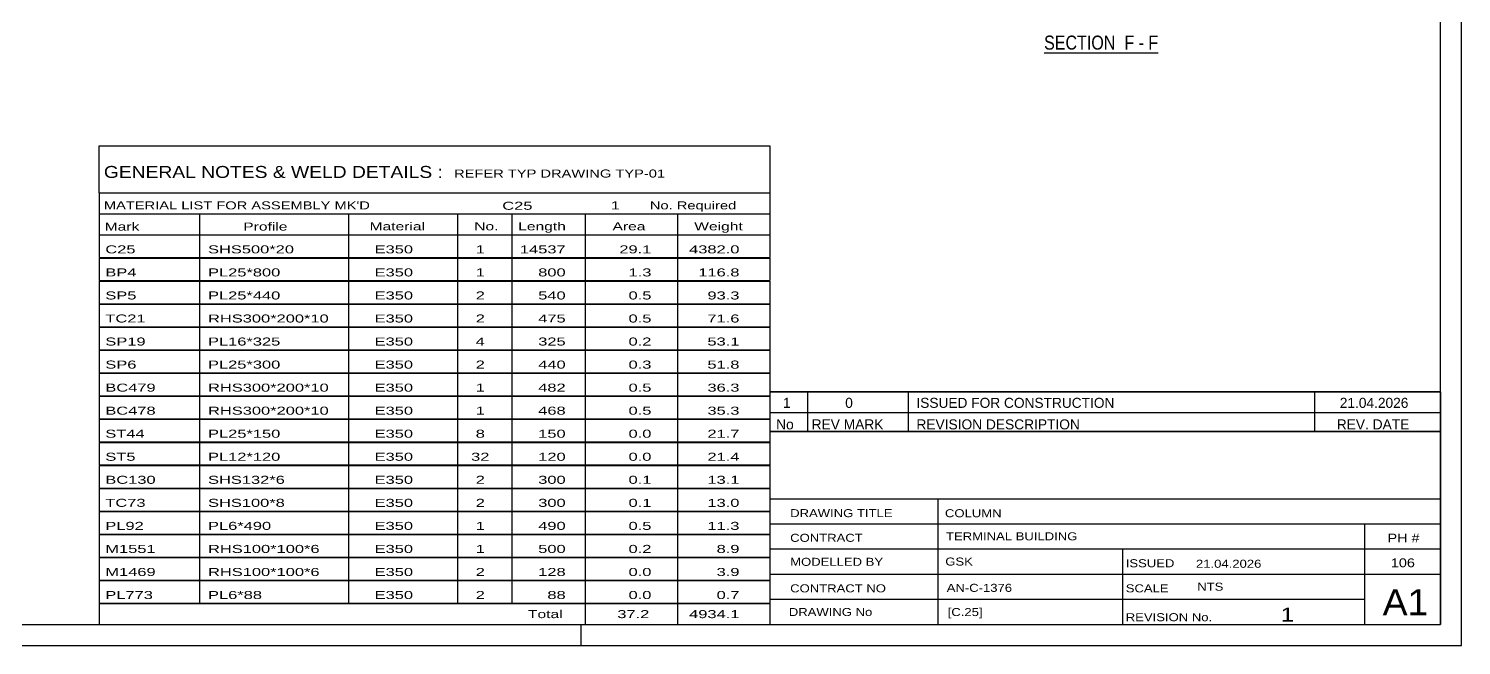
# Model space of a CAD drawing. Header units: millimetres. Extents: x -133 to 461, y -180 to 240.
# Drawn here: x 119.7 to 461.5, y -180.1 to -32.9 of the extents above; entities that cross this region are included whole.
import ezdxf

# ---------------------------------------------------------------- set-up
doc = ezdxf.new("R2010")
doc.units = ezdxf.units.MM
doc.styles.add('Arial Narrow', font='ARIALN.TTF', dxfattribs={"height": 0.2})

# ---------------------------------------------------------------- blocks, each defined once
blk = doc.blocks.new('Unknown-284877717-1134')
at = {"color": 5, "linetype": 'Continuous'}
for p, q in [((461.46, -180.07), (461.46, 239.93)), ((456.46, -175.07), (456.46, 234.93)), ((-127.54, -175.07), (456.46, -175.07)), ((251.46, -180.07), (251.46, -175.07)), ((-132.54, -180.07), (461.46, -180.07))]:
    blk.add_line(p, q, dxfattribs=at)
blk = doc.blocks.new('Unknown-284877717-15 - 1459')
at = {"color": 6, "linetype": 'Continuous'}
blk.add_line((361.92, -38.62), (389.13, -38.62), dxfattribs=at)
at = {"color": 0, "linetype": 'Continuous'}
blk.add_wipeout([(380.02, -37.87), (380.02, -34.37), (361.92, -34.37), (361.92, -37.87)], dxfattribs=at)
at = {"color": 7, "linetype": 'Continuous', "style": 'Arial Narrow'}
blk.add_text('SECTION ', height=3.34, dxfattribs=at).set_placement((361.92, -37.87))
at = {"color": 0, "linetype": 'Continuous'}
blk.add_wipeout([(383.42, -37.87), (383.42, -34.37), (381.07, -34.37), (381.07, -37.87)], dxfattribs=at)
blk.add_wipeout([(385.74, -37.87), (385.74, -34.37), (384.47, -34.37), (384.47, -37.87)], dxfattribs=at)
at = {"color": 7, "linetype": 'Continuous', "style": 'Arial Narrow'}
blk.add_text('F', height=3.34, dxfattribs=at).set_placement((381.07, -37.87))
at = {"color": 0, "linetype": 'Continuous'}
blk.add_wipeout([(389.13, -37.87), (389.13, -34.37), (386.79, -34.37), (386.79, -37.87)], dxfattribs=at)
at = {"color": 7, "linetype": 'Continuous', "style": 'Arial Narrow'}
for s, p in [('-', (384.47, -37.87)), ('F', (386.79, -37.87))]:
    blk.add_text(s, height=3.34, dxfattribs=at).set_placement(p)
blk = doc.blocks.new('Unknown-284877717-10880')
at = {"color": 7, "linetype": 'Continuous'}
for p, q in [((136.46, -60.82), (296.46, -60.82)), ((136.46, -72.07), (136.46, -60.82)), ((296.46, -60.82), (296.46, -72.07)), ((136.46, -72.07), (296.46, -72.07)), ((136.46, -72.07), (136.46, -77.07)), ((296.46, -72.07), (296.46, -77.07)), ((136.46, -77.07), (296.46, -77.07)), ((136.46, -77.07), (136.46, -82.07)), ((160.46, -77.07), (160.46, -82.07)), ((195.96, -77.07), (195.96, -82.07)), ((221.96, -77.07), (221.96, -82.07)), ((234.96, -77.07), (234.96, -82.07)), ((252.46, -77.07), (252.46, -82.07)), ((274.46, -77.07), (274.46, -82.07)), ((296.46, -77.07), (296.46, -82.07)), ((136.46, -82.07), (296.46, -82.07)), ((136.46, -82.12), (136.46, -87.52)), ((136.46, -82.12), (296.46, -82.12)), ((160.46, -82.07), (160.46, -87.57)), ((195.96, -82.07), (195.96, -87.57)), ((221.96, -82.07), (221.96, -87.57)), ((234.96, -82.07), (234.96, -87.57)), ((252.46, -82.07), (252.46, -87.57)), ((274.46, -82.07), (274.46, -87.57)), ((296.46, -82.12), (296.46, -87.52)), ((136.46, -87.52), (296.46, -87.52)), ((136.46, -87.62), (136.46, -93.02)), ((136.46, -87.62), (296.46, -87.62)), ((160.46, -87.57), (160.46, -93.07)), ((195.96, -87.57), (195.96, -93.07)), ((221.96, -87.57), (221.96, -93.07)), ((234.96, -87.57), (234.96, -93.07)), ((252.46, -87.57), (252.46, -93.07)), ((274.46, -87.57), (274.46, -93.07)), ((296.46, -87.62), (296.46, -93.02)), ((136.46, -93.02), (296.46, -93.02)), ((136.46, -93.12), (136.46, -98.52)), ((136.46, -93.12), (296.46, -93.12)), ((160.46, -93.07), (160.46, -98.57)), ((195.96, -93.07), (195.96, -98.57)), ((221.96, -93.07), (221.96, -98.57)), ((234.96, -93.07), (234.96, -98.57)), ((252.46, -93.07), (252.46, -98.57)), ((274.46, -93.07), (274.46, -98.57)), ((296.46, -93.12), (296.46, -98.52)), ((136.46, -98.52), (296.46, -98.52)), ((136.46, -98.62), (136.46, -104.02)), ((136.46, -98.62), (296.46, -98.62)), ((160.46, -98.57), (160.46, -104.07)), ((195.96, -98.57), (195.96, -104.07)), ((221.96, -98.57), (221.96, -104.07)), ((234.96, -98.57), (234.96, -104.07)), ((252.46, -98.57), (252.46, -104.07)), ((274.46, -98.57), (274.46, -104.07)), ((296.46, -98.62), (296.46, -104.02)), ((136.46, -104.02), (296.46, -104.02)), ((136.46, -104.12), (136.46, -109.52)), ((136.46, -104.12), (296.46, -104.12)), ((160.46, -104.07), (160.46, -109.57)), ((195.96, -104.07), (195.96, -109.57)), ((221.96, -104.07), (221.96, -109.57)), ((234.96, -104.07), (234.96, -109.57)), ((252.46, -104.07), (252.46, -109.57)), ((274.46, -104.07), (274.46, -109.57)), ((296.46, -104.12), (296.46, -109.52)), ((136.46, -109.52), (296.46, -109.52)), ((136.46, -109.62), (136.46, -115.02)), ((136.46, -109.62), (296.46, -109.62)), ((160.46, -109.57), (160.46, -115.07)), ((195.96, -109.57), (195.96, -115.07)), ((221.96, -109.57), (221.96, -115.07)), ((234.96, -109.57), (234.96, -115.07)), ((252.46, -109.57), (252.46, -115.07)), ((274.46, -109.57), (274.46, -115.07)), ((296.46, -109.62), (296.46, -115.02)), ((136.46, -115.02), (296.46, -115.02)), ((136.46, -115.12), (136.46, -120.52)), ((136.46, -115.12), (296.46, -115.12)), ((160.46, -115.07), (160.46, -120.57)), ((195.96, -115.07), (195.96, -120.57)), ((221.96, -115.07), (221.96, -120.57)), ((234.96, -115.07), (234.96, -120.57)), ((252.46, -115.07), (252.46, -120.57)), ((274.46, -115.07), (274.46, -120.57)), ((296.46, -115.12), (296.46, -120.52)), ((136.46, -120.52), (296.46, -120.52)), ((136.46, -120.62), (136.46, -126.02)), ((136.46, -120.62), (296.46, -120.62)), ((160.46, -120.57), (160.46, -126.07)), ((195.96, -120.57), (195.96, -126.07)), ((221.96, -120.57), (221.96, -126.07)), ((234.96, -120.57), (234.96, -126.07)), ((252.46, -120.57), (252.46, -126.07)), ((274.46, -120.57), (274.46, -126.07)), ((296.46, -120.62), (296.46, -126.02)), ((136.46, -126.02), (296.46, -126.02)), ((136.46, -126.12), (136.46, -131.52)), ((136.46, -126.12), (296.46, -126.12)), ((160.46, -126.07), (160.46, -131.57)), ((195.96, -126.07), (195.96, -131.57)), ((221.96, -126.07), (221.96, -131.57)), ((234.96, -126.07), (234.96, -131.57)), ((252.46, -126.07), (252.46, -131.57)), ((274.46, -126.07), (274.46, -131.57)), ((296.46, -126.12), (296.46, -131.52)), ((136.46, -131.52), (296.46, -131.52)), ((136.46, -131.62), (136.46, -137.02)), ((136.46, -131.62), (296.46, -131.62)), ((160.46, -131.57), (160.46, -137.07)), ((195.96, -131.57), (195.96, -137.07)), ((221.96, -131.57), (221.96, -137.07)), ((234.96, -131.57), (234.96, -137.07)), ((252.46, -131.57), (252.46, -137.07)), ((274.46, -131.57), (274.46, -137.07)), ((296.46, -131.62), (296.46, -137.02)), ((136.46, -137.02), (296.46, -137.02)), ((136.46, -137.12), (136.46, -142.52)), ((136.46, -137.12), (296.46, -137.12)), ((160.46, -137.07), (160.46, -142.57)), ((195.96, -137.07), (195.96, -142.57)), ((221.96, -137.07), (221.96, -142.57)), ((234.96, -137.07), (234.96, -142.57)), ((252.46, -137.07), (252.46, -142.57)), ((274.46, -137.07), (274.46, -142.57)), ((296.46, -137.12), (296.46, -142.52)), ((136.46, -142.52), (296.46, -142.52)), ((136.46, -142.62), (136.46, -148.02)), ((136.46, -142.62), (296.46, -142.62)), ((160.46, -142.57), (160.46, -148.07)), ((195.96, -142.57), (195.96, -148.07)), ((221.96, -142.57), (221.96, -148.07)), ((234.96, -142.57), (234.96, -148.07)), ((252.46, -142.57), (252.46, -148.07)), ((274.46, -142.57), (274.46, -148.07)), ((296.46, -142.62), (296.46, -148.02)), ((136.46, -148.02), (296.46, -148.02)), ((136.46, -148.12), (136.46, -153.52)), ((136.46, -148.12), (296.46, -148.12)), ((160.46, -148.07), (160.46, -153.57)), ((195.96, -148.07), (195.96, -153.57)), ((221.96, -148.07), (221.96, -153.57)), ((234.96, -148.07), (234.96, -153.57)), ((252.46, -148.07), (252.46, -153.57)), ((274.46, -148.07), (274.46, -153.57)), ((296.46, -148.12), (296.46, -153.52)), ((136.46, -153.52), (296.46, -153.52)), ((136.46, -153.62), (136.46, -159.02)), ((136.46, -153.62), (296.46, -153.62)), ((160.46, -153.57), (160.46, -159.07)), ((195.96, -153.57), (195.96, -159.07)), ((221.96, -153.57), (221.96, -159.07)), ((234.96, -153.57), (234.96, -159.07)), ((252.46, -153.57), (252.46, -159.07)), ((274.46, -153.57), (274.46, -159.07)), ((296.46, -153.62), (296.46, -159.02)), ((136.46, -159.02), (296.46, -159.02)), ((136.46, -159.12), (136.46, -164.52)), ((136.46, -159.12), (296.46, -159.12)), ((160.46, -159.07), (160.46, -164.57)), ((195.96, -159.07), (195.96, -164.57)), ((221.96, -159.07), (221.96, -164.57)), ((234.96, -159.07), (234.96, -164.57)), ((252.46, -159.07), (252.46, -164.57)), ((274.46, -159.07), (274.46, -164.57)), ((296.46, -159.12), (296.46, -164.52)), ((136.46, -164.52), (296.46, -164.52)), ((136.46, -164.62), (136.46, -170.02)), ((136.46, -164.62), (296.46, -164.62)), ((160.46, -164.57), (160.46, -170.07)), ((195.96, -164.57), (195.96, -170.07)), ((221.96, -164.57), (221.96, -170.07)), ((234.96, -164.57), (234.96, -170.07)), ((252.46, -164.57), (252.46, -170.07)), ((274.46, -164.57), (274.46, -170.07)), ((296.46, -164.62), (296.46, -170.02)), ((136.46, -170.02), (296.46, -170.02)), ((136.46, -170.07), (296.46, -170.07)), ((136.46, -170.07), (136.46, -175.07)), ((252.46, -170.07), (252.46, -175.07)), ((274.46, -170.07), (274.46, -175.07)), ((296.46, -170.07), (296.46, -175.07)), ((136.46, -175.07), (296.46, -175.07))]:
    blk.add_line(p, q, dxfattribs=at)
at = {"color": 7, "style": 'Arial Narrow'}
for s, height, width, p in [('GENERAL NOTES & WELD DETAILS :', 2.8633, 1.4, (137.61, -68.51)), ('REFER TYP DRAWING TYP-01', 1.9089, 1.6, (221.16, -68.41)), ("MATERIAL LIST FOR ASSEMBLY MK'D", 1.9089, 1.6, (137.61, -76.01)), ('C25', 1.909, 1.794707, (232.66, -76.1)), ('1', 1.91, 1.794707, (258.54, -76.01)), ('No. Required', 1.9089, 1.6, (267.87, -76.01)), ('Mark', 1.909, 1.7, (137.8, -81.07)), ('Profile', 1.909, 1.7, (170.87, -81.07)), ('Material', 1.909, 1.7, (201, -81.01)), ('No.', 1.909, 1.7, (225.96, -81.01)), ('Length', 1.909, 1.7, (236.46, -81.01)), ('Area', 1.909, 1.7, (258.96, -81.01)), ('Weight', 1.909, 1.7, (278.46, -81.01))]:
    blk.add_text(s, height=height, dxfattribs=dict(at, width=width)).set_placement(p)
at = {"color": 7, "linetype": 'Continuous', "style": 'Arial Narrow'}
for s, height, width, p in [('C25', 1.909, 1.794707, (137.96, -86.51)), ('SHS500*20', 1.909, 1.794707, (162.46, -86.51)), ('E350', 1.909, 1.794707, (202.2, -86.51)), ('1', 1.91, 1.794707, (226.32, -86.51)), ('14537', 1.909, 1.794707, (236.86, -86.51)), ('29.1', 1.909, 1.794707, (260.59, -86.51)), ('4382.0', 1.909, 1.794707, (277.23, -86.51)), ('BP4', 1.909, 1.794707, (137.96, -92.01)), ('PL25*800', 1.909, 1.794707, (162.46, -92.01)), ('E350', 1.909, 1.794707, (202.2, -92.01)), ('1', 1.91, 1.794707, (226.32, -92.01)), ('800', 1.909, 1.794707, (241.23, -92.01)), ('1.3', 1.909, 1.794707, (262.78, -92.01)), ('116.8', 1.909, 1.794707, (279.42, -92.01)), ('SP5', 1.909, 1.794707, (137.96, -97.51)), ('PL25*440', 1.909, 1.794707, (162.46, -97.51)), ('E350', 1.909, 1.794707, (202.2, -97.51)), ('2', 1.91, 1.794707, (226.32, -97.51)), ('540', 1.909, 1.794707, (241.23, -97.51)), ('0.5', 1.909, 1.794707, (262.78, -97.51)), ('93.3', 1.909, 1.794707, (281.6, -97.51)), ('TC21', 1.909, 1.794707, (137.96, -103.01)), ('RHS300*200*10', 1.9089, 1.794707, (162.46, -103.01)), ('E350', 1.909, 1.794707, (202.2, -103.01)), ('2', 1.91, 1.794707, (226.32, -103.01)), ('475', 1.909, 1.794707, (241.23, -103.01)), ('0.5', 1.909, 1.794707, (262.78, -103.01)), ('71.6', 1.909, 1.794707, (281.6, -103.01)), ('SP19', 1.909, 1.794707, (137.96, -108.51)), ('PL16*325', 1.909, 1.794707, (162.46, -108.51)), ('E350', 1.909, 1.794707, (202.2, -108.51)), ('4', 1.91, 1.794707, (226.32, -108.51)), ('325', 1.909, 1.794707, (241.23, -108.51)), ('0.2', 1.909, 1.794707, (262.78, -108.51)), ('53.1', 1.909, 1.794707, (281.6, -108.51)), ('SP6', 1.909, 1.794707, (137.96, -114.01)), ('PL25*300', 1.909, 1.794707, (162.46, -114.01)), ('E350', 1.909, 1.794707, (202.2, -114.01)), ('2', 1.91, 1.794707, (226.32, -114.01)), ('440', 1.909, 1.794707, (241.23, -114.01)), ('0.3', 1.909, 1.794707, (262.78, -114.01)), ('51.8', 1.909, 1.794707, (281.6, -114.01)), ('BC479', 1.909, 1.794707, (137.96, -119.51)), ('RHS300*200*10', 1.9089, 1.794707, (162.46, -119.51)), ('E350', 1.909, 1.794707, (202.2, -119.51)), ('1', 1.91, 1.794707, (226.32, -119.51)), ('482', 1.909, 1.794707, (241.23, -119.51)), ('0.5', 1.909, 1.794707, (262.78, -119.51)), ('36.3', 1.909, 1.794707, (281.6, -119.51)), ('BC478', 1.909, 1.794707, (137.96, -125.01)), ('RHS300*200*10', 1.9089, 1.794707, (162.46, -125.01)), ('E350', 1.909, 1.794707, (202.2, -125.01)), ('1', 1.91, 1.794707, (226.32, -125.01)), ('468', 1.909, 1.794707, (241.23, -125.01)), ('0.5', 1.909, 1.794707, (262.78, -125.01)), ('35.3', 1.909, 1.794707, (281.6, -125.01)), ('ST44', 1.909, 1.794707, (137.96, -130.51)), ('PL25*150', 1.909, 1.794707, (162.46, -130.51)), ('E350', 1.909, 1.794707, (202.2, -130.51)), ('8', 1.91, 1.794707, (226.32, -130.51)), ('150', 1.909, 1.794707, (241.23, -130.51)), ('0.0', 1.909, 1.794707, (262.78, -130.51)), ('21.7', 1.909, 1.794707, (281.6, -130.51)), ('ST5', 1.909, 1.794707, (137.96, -136.01)), ('PL12*120', 1.909, 1.794707, (162.46, -136.01)), ('E350', 1.909, 1.794707, (202.2, -136.01)), ('32', 1.909, 1.794707, (225.22, -136.01)), ('120', 1.909, 1.794707, (241.23, -136.01)), ('0.0', 1.909, 1.794707, (262.78, -136.01)), ('21.4', 1.909, 1.794707, (281.6, -136.01)), ('BC130', 1.909, 1.794707, (137.96, -141.51)), ('SHS132*6', 1.909, 1.794707, (162.46, -141.51)), ('E350', 1.909, 1.794707, (202.2, -141.51)), ('2', 1.91, 1.794707, (226.32, -141.51)), ('300', 1.909, 1.794707, (241.23, -141.51)), ('0.1', 1.909, 1.794707, (262.78, -141.51)), ('13.1', 1.909, 1.794707, (281.6, -141.51)), ('TC73', 1.909, 1.794707, (137.96, -147.01)), ('SHS100*8', 1.909, 1.794707, (162.46, -147.01)), ('E350', 1.909, 1.794707, (202.2, -147.01)), ('2', 1.91, 1.794707, (226.32, -147.01)), ('300', 1.909, 1.794707, (241.23, -147.01)), ('0.1', 1.909, 1.794707, (262.78, -147.01)), ('13.0', 1.909, 1.794707, (281.6, -147.01)), ('PL92', 1.909, 1.794707, (137.96, -152.51)), ('PL6*490', 1.909, 1.794707, (162.46, -152.51)), ('E350', 1.909, 1.794707, (202.2, -152.51)), ('1', 1.91, 1.794707, (226.32, -152.51)), ('490', 1.909, 1.794707, (241.23, -152.51)), ('0.5', 1.909, 1.794707, (262.78, -152.51)), ('11.3', 1.909, 1.794707, (281.6, -152.51)), ('M1551', 1.909, 1.794707, (137.96, -158.01)), ('RHS100*100*6', 1.9089, 1.794707, (162.46, -158.01)), ('E350', 1.909, 1.794707, (202.2, -158.01)), ('1', 1.91, 1.794707, (226.32, -158.01)), ('500', 1.909, 1.794707, (241.23, -158.01)), ('0.2', 1.909, 1.794707, (262.78, -158.01)), ('8.9', 1.909, 1.794707, (283.79, -158.01)), ('M1469', 1.909, 1.794707, (137.96, -163.51)), ('RHS100*100*6', 1.9089, 1.794707, (162.46, -163.51)), ('E350', 1.909, 1.794707, (202.2, -163.51)), ('2', 1.91, 1.794707, (226.32, -163.51)), ('128', 1.909, 1.794707, (241.23, -163.51)), ('0.0', 1.909, 1.794707, (262.78, -163.51)), ('3.9', 1.909, 1.794707, (283.79, -163.51)), ('PL773', 1.909, 1.794707, (137.96, -169.01)), ('PL6*88', 1.909, 1.794707, (162.46, -169.01)), ('E350', 1.909, 1.794707, (202.2, -169.01)), ('2', 1.91, 1.794707, (226.32, -169.01)), ('88', 1.909, 1.794707, (243.42, -169.01)), ('0.0', 1.909, 1.794707, (262.78, -169.01)), ('0.7', 1.909, 1.794707, (283.79, -169.01)), ('Total', 1.909, 1.7, (238.79, -173.57)), ('37.2', 1.909, 1.794707, (260.1, -173.57)), ('4934.1', 1.909, 1.794707, (277.23, -173.57))]:
    blk.add_text(s, height=height, dxfattribs=dict(at, width=width)).set_placement(p)
blk = doc.blocks.new('Unknown-284877717-10878')
at = {"color": 7, "linetype": 'Continuous'}
for p, q in [((296.46, -129.02), (296.46, -175.07)), ((296.46, -129.02), (456.46, -129.02)), ((456.46, -129.07), (456.46, -175.07)), ((296.46, -145.07), (456.46, -145.07)), ((336.6, -145.07), (336.6, -175.07)), ((296.46, -151.07), (456.46, -151.07)), ((438.46, -175.02), (438.46, -151.02)), ((296.46, -157.07), (456.46, -157.07)), ((380.6, -157.07), (380.6, -175.07)), ((296.46, -163.07), (456.46, -163.07)), ((296.46, -169.07), (438.46, -169.07)), ((296.46, -175.07), (456.46, -175.07))]:
    blk.add_line(p, q, dxfattribs=at)
at = {"color": 7, "style": 'Arial Narrow'}
for s, height, width, p in [('DRAWING TITLE', 1.9089, 1.425378, (301.34, -149.47)), ('COLUMN', 1.909, 1.425378, (338.27, -149.49)), ('CONTRACT', 1.909, 1.425378, (301.34, -155.36)), ('TERMINAL BUILDING', 1.9089, 1.425378, (338.52, -155)), ('MODELLED BY', 1.9089, 1.425378, (301.34, -161.09)), ('GSK', 1.909, 1.425378, (338.34, -161.03)), ('ISSUED', 1.909, 1.425378, (381.4, -161.43)), ('21.04.2026', 1.909, 1.425378, (398.15, -161.55)), ('CONTRACT NO', 1.9089, 1.425378, (301.34, -167.42)), ('AN-C-1376', 1.909, 1.425378, (338.69, -167.3)), ('SCALE', 1.909, 1.425378, (381.4, -167.42)), ('A1', 6.204, 1.25, (442.7, -172.87)), ('DRAWING No', 1.909, 1.425378, (301.02, -173.07)), ('[C.25]', 1.909, 1.425378, (338.92, -173.08)), ('REVISION No.', 1.9089, 1.425378, (381.4, -174.31)), ('1', 3.34, 1.5, (418.37, -174.4))]:
    blk.add_text(s, height=height, dxfattribs=dict(at, width=width)).set_placement(p)
at = {"color": 7, "linetype": 'Continuous', "style": 'Arial Narrow'}
for s, height, width, p in [('PH #', 2.1, 1.42538, (443.86, -155.52)), ('106', 2.1, 1.42538, (444.65, -161.42)), ('NTS', 1.909, 1.425378, (398.46, -167.02))]:
    blk.add_text(s, height=height, dxfattribs=dict(at, width=width)).set_placement(p)
blk = doc.blocks.new('Unknown-284877717-10879')
at = {"color": 7, "linetype": 'Continuous'}
for p, q in [((296.46, -119.52), (456.46, -119.52)), ((456.46, -119.52), (296.46, -119.52)), ((296.46, -119.52), (296.46, -124.52)), ((305.46, -119.52), (305.46, -124.52)), ((329.46, -119.52), (329.46, -124.52)), ((426.46, -119.52), (426.46, -124.52)), ((456.46, -119.52), (456.46, -124.52)), ((296.46, -124.52), (456.46, -124.52)), ((296.46, -124.52), (296.46, -129.02)), ((296.46, -124.52), (456.46, -124.52)), ((305.46, -124.52), (305.46, -129.02)), ((329.46, -124.52), (329.46, -129.02)), ((426.46, -124.52), (426.46, -129.02)), ((456.46, -124.52), (456.46, -129.02)), ((456.46, -129.02), (296.46, -129.02))]:
    blk.add_line(p, q, dxfattribs=at)
at = {"color": 7, "linetype": 'Continuous', "style": 'Arial Narrow'}
for s, height, width, p in [('1', 2.39, 1.196471, (299.62, -123.38)), ('0', 2.39, 1.196471, (314.47, -123.38)), ('ISSUED FOR CONSTRUCTION', 2.3861, 1.196471, (331.46, -123.38)), ('21.04.2026', 2.386, 1.196471, (432.46, -123.38)), ('No', 2.386, 1.2, (298, -128.52)), ('REV MARK', 2.386, 1.2, (306.46, -128.52)), ('REVISION DESCRIPTION', 2.3861, 1.2, (331.46, -128.52)), ('REV. DATE', 2.386, 1.2, (431.74, -128.52))]:
    blk.add_text(s, height=height, dxfattribs=dict(at, width=width)).set_placement(p)

msp = doc.modelspace()

# ---------------------------------------------------------------- block references
for name in ['Unknown-284877717-1134', 'Unknown-284877717-10880', 'Unknown-284877717-10879', 'Unknown-284877717-10878']:
    msp.add_blockref(name, (0, 0))

# ---------------------------------------------------------------- next in the draw order: block references
msp.add_blockref('Unknown-284877717-15 - 1459', (0, 0))

doc.saveas('drawing.dxf')
